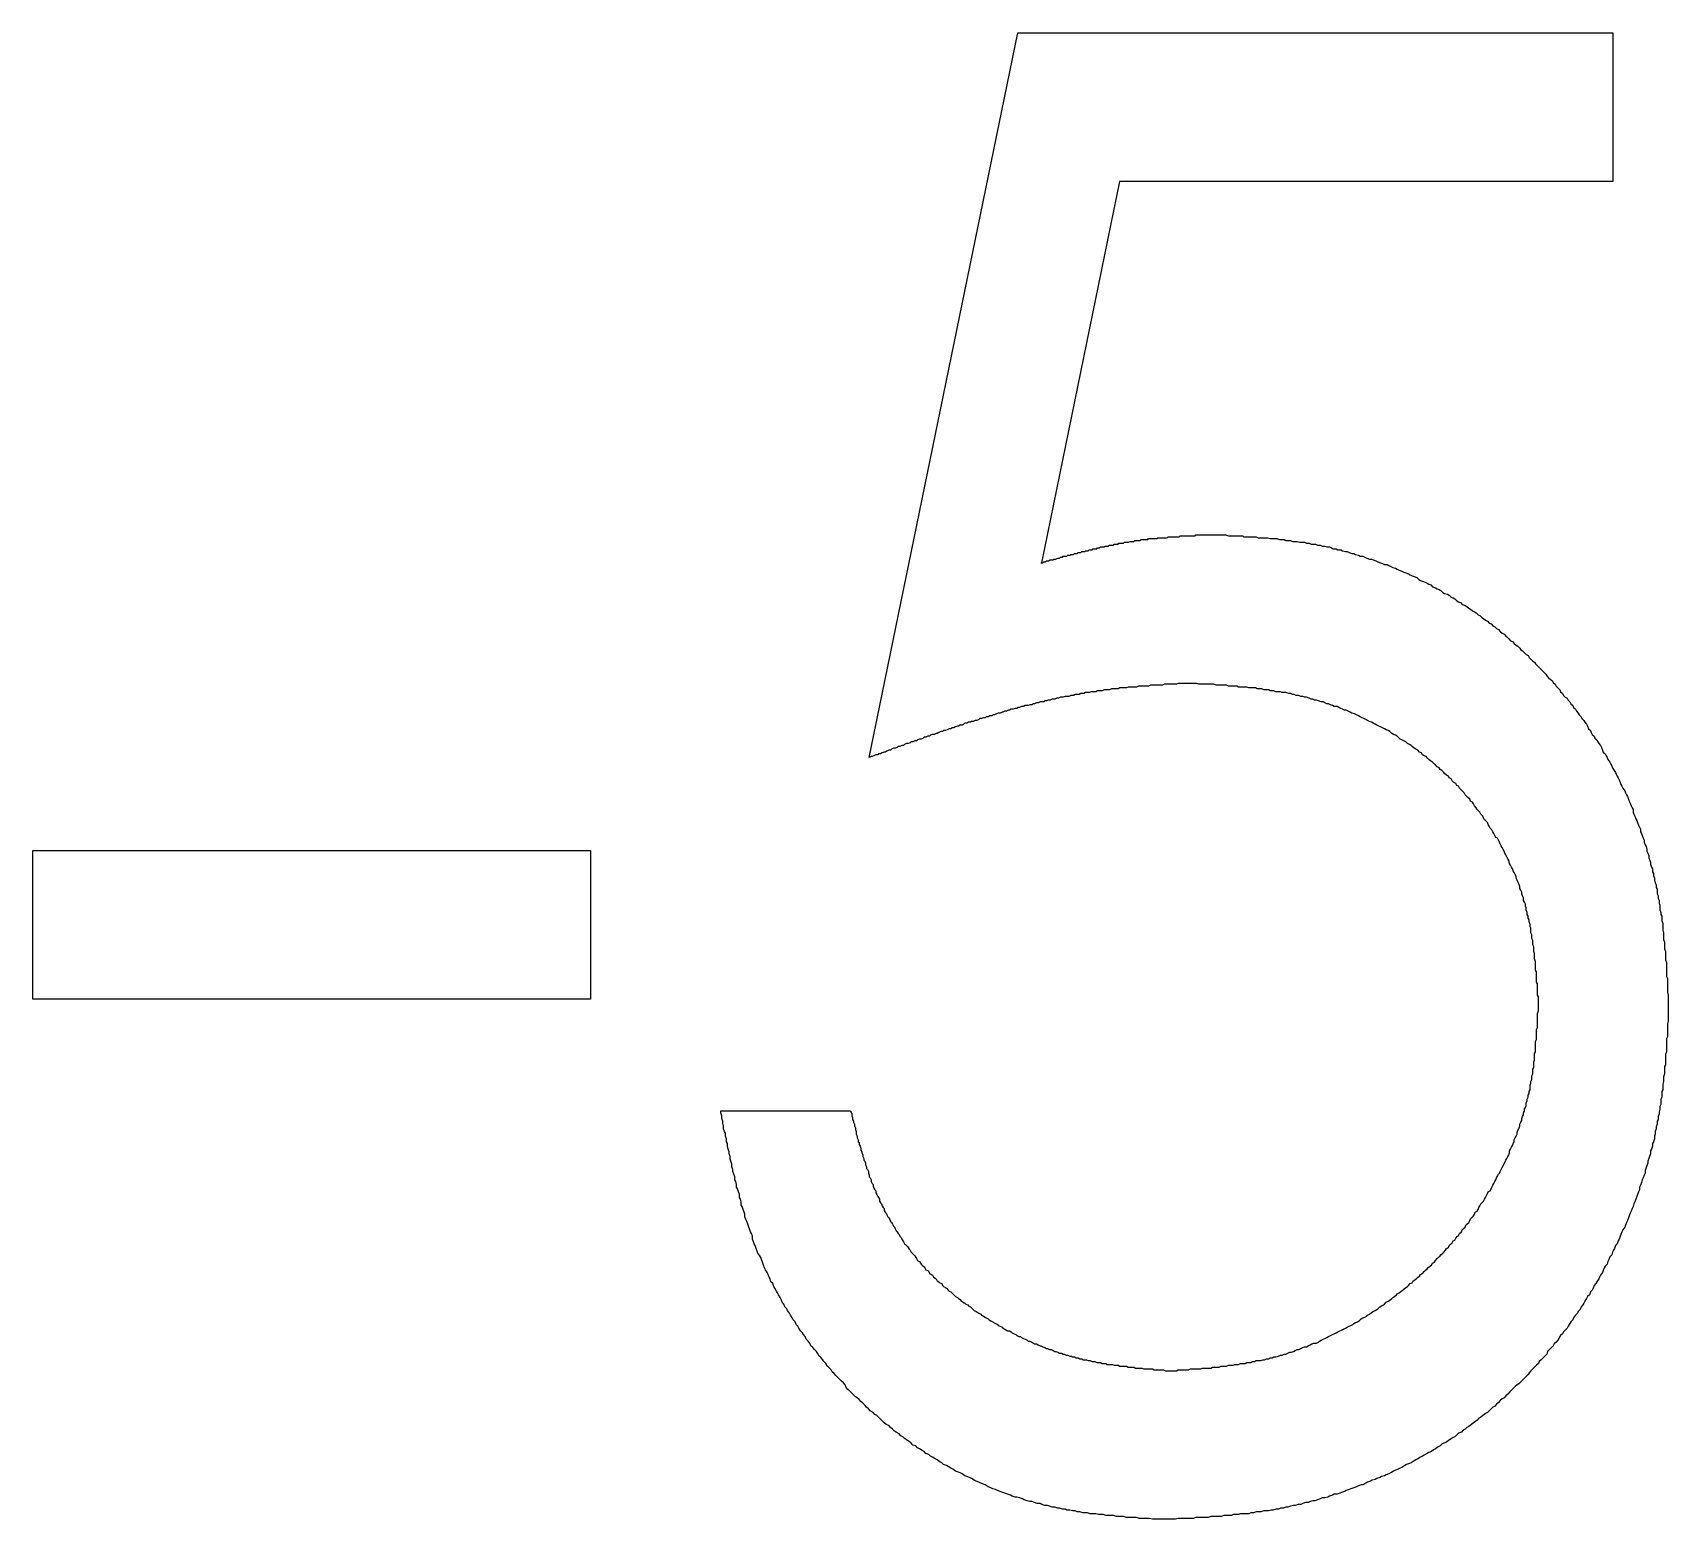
# Model space of a CAD drawing. Extents: x 50 to 797, y -88 to 551.
# Drawn here: x 149.245 to 151.008, y 537.173 to 538.775 of the extents above; entities that cross this region are included whole.
import ezdxf

# ---------------------------------------------------------------- set-up
doc = ezdxf.new("R2010")
doc.units = 0
doc.layers.get('0').update_dxf_attribs({"linetype": 'CONTINUOUS'})

msp = doc.modelspace()

# ---------------------------------------------------------------- linework, layer by layer
at = {"color": 7, "linetype": 'CONTINUOUS'}
for p, q in [((150.1469, 537.994), (150.3071, 538.7753)), ((150.3071, 538.7753), (150.9482, 538.7753)), ((150.9482, 538.7753), (150.9482, 538.615)), ((150.4167, 538.615), (150.3325, 538.204)), ((150.9482, 538.615), (150.4167, 538.615)), ((149.2454, 537.8939), (149.8464, 537.8939)), ((149.2454, 537.7336), (149.2454, 537.8939)), ((149.8464, 537.8939), (149.8464, 537.7336)), ((149.8464, 537.7336), (149.2454, 537.7336)), ((149.9866, 537.6134), (150.1268, 537.6134))]:
    msp.add_line(p, q, dxfattribs=at)
at = {"color": 7}
for points in [[(150.332, 538.204, 0), (150.334, 538.204, 0), (150.335, 538.205, 0), (150.336, 538.205, 0), (150.337, 538.205, 0), (150.338, 538.206, 0), (150.339, 538.206, 0), (150.34, 538.206, 0), (150.342, 538.207, 0), (150.343, 538.207, 0), (150.344, 538.207, 0), (150.345, 538.207, 0), (150.346, 538.208, 0), (150.347, 538.208, 0), (150.348, 538.208, 0), (150.35, 538.209, 0), (150.351, 538.209, 0), (150.352, 538.209, 0), (150.353, 538.21, 0), (150.354, 538.21, 0), (150.355, 538.21, 0), (150.356, 538.211, 0), (150.358, 538.211, 0), (150.359, 538.211, 0), (150.36, 538.211, 0), (150.361, 538.212, 0), (150.362, 538.212, 0), (150.363, 538.212, 0), (150.364, 538.213, 0), (150.366, 538.213, 0), (150.367, 538.213, 0), (150.368, 538.214, 0), (150.369, 538.214, 0), (150.37, 538.214, 0), (150.371, 538.214, 0), (150.372, 538.215, 0), (150.374, 538.215, 0), (150.375, 538.215, 0), (150.376, 538.216, 0), (150.377, 538.216, 0), (150.378, 538.216, 0), (150.379, 538.216, 0), (150.38, 538.217, 0), (150.382, 538.217, 0), (150.383, 538.217, 0), (150.384, 538.218, 0), (150.385, 538.218, 0), (150.386, 538.218, 0), (150.387, 538.218, 0), (150.388, 538.219, 0), (150.39, 538.219, 0), (150.391, 538.219, 0), (150.392, 538.219, 0), (150.393, 538.22, 0), (150.394, 538.22, 0), (150.395, 538.22, 0), (150.396, 538.221, 0), (150.398, 538.221, 0), (150.399, 538.221, 0), (150.4, 538.221, 0), (150.401, 538.222, 0), (150.402, 538.222, 0), (150.403, 538.222, 0), (150.404, 538.222, 0), (150.406, 538.223, 0), (150.407, 538.223, 0), (150.408, 538.223, 0), (150.409, 538.223, 0), (150.41, 538.223, 0), (150.411, 538.224, 0), (150.413, 538.224, 0), (150.414, 538.224, 0), (150.415, 538.224, 0), (150.416, 538.225, 0), (150.417, 538.225, 0), (150.418, 538.225, 0), (150.419, 538.225, 0), (150.421, 538.225, 0), (150.422, 538.226, 0), (150.423, 538.226, 0), (150.424, 538.226, 0), (150.425, 538.226, 0), (150.426, 538.226, 0), (150.428, 538.227, 0), (150.429, 538.227, 0), (150.43, 538.227, 0), (150.431, 538.227, 0), (150.432, 538.227, 0), (150.433, 538.228, 0), (150.434, 538.228, 0), (150.436, 538.228, 0), (150.437, 538.228, 0), (150.438, 538.228, 0), (150.439, 538.228, 0), (150.44, 538.229, 0), (150.441, 538.229, 0), (150.443, 538.229, 0), (150.444, 538.229, 0), (150.445, 538.229, 0), (150.446, 538.229, 0), (150.447, 538.229, 0), (150.448, 538.23, 0), (150.45, 538.23, 0), (150.451, 538.23, 0), (150.452, 538.23, 0), (150.453, 538.23, 0), (150.454, 538.23, 0), (150.455, 538.23, 0), (150.457, 538.23, 0), (150.458, 538.231, 0), (150.459, 538.231, 0), (150.46, 538.231, 0), (150.461, 538.231, 0), (150.462, 538.231, 0), (150.464, 538.231, 0), (150.465, 538.231, 0), (150.466, 538.231, 0), (150.467, 538.231, 0), (150.468, 538.231, 0), (150.469, 538.232, 0), (150.471, 538.232, 0), (150.472, 538.232, 0), (150.473, 538.232, 0), (150.474, 538.232, 0), (150.475, 538.232, 0), (150.477, 538.232, 0), (150.478, 538.232, 0), (150.479, 538.232, 0), (150.48, 538.232, 0), (150.481, 538.232, 0), (150.482, 538.233, 0), (150.484, 538.233, 0), (150.485, 538.233, 0), (150.486, 538.233, 0), (150.487, 538.233, 0), (150.488, 538.233, 0), (150.489, 538.233, 0), (150.491, 538.233, 0), (150.492, 538.233, 0), (150.493, 538.233, 0), (150.494, 538.233, 0), (150.495, 538.233, 0), (150.497, 538.233, 0), (150.498, 538.233, 0), (150.499, 538.234, 0), (150.5, 538.234, 0), (150.501, 538.234, 0), (150.502, 538.234, 0), (150.504, 538.234, 0), (150.505, 538.234, 0), (150.506, 538.234, 0), (150.507, 538.234, 0), (150.508, 538.234, 0), (150.509, 538.234, 0), (150.511, 538.234, 0), (150.512, 538.234, 0), (150.513, 538.234, 0), (150.514, 538.234, 0), (150.515, 538.234, 0), (150.517, 538.234, 0)], [(150.517, 538.234, 0), (150.519, 538.234, 0), (150.522, 538.234, 0), (150.524, 538.234, 0), (150.527, 538.234, 0), (150.529, 538.234, 0), (150.531, 538.234, 0), (150.534, 538.233, 0), (150.536, 538.233, 0), (150.539, 538.233, 0), (150.541, 538.233, 0), (150.544, 538.233, 0), (150.546, 538.233, 0), (150.549, 538.233, 0), (150.551, 538.232, 0), (150.554, 538.232, 0), (150.556, 538.232, 0), (150.559, 538.232, 0), (150.561, 538.232, 0), (150.564, 538.232, 0), (150.566, 538.231, 0), (150.569, 538.231, 0), (150.571, 538.231, 0), (150.574, 538.231, 0), (150.576, 538.231, 0), (150.579, 538.23, 0), (150.581, 538.23, 0), (150.584, 538.23, 0), (150.586, 538.23, 0), (150.589, 538.229, 0), (150.591, 538.229, 0), (150.594, 538.229, 0), (150.596, 538.228, 0), (150.598, 538.228, 0), (150.601, 538.228, 0), (150.603, 538.227, 0), (150.606, 538.227, 0), (150.608, 538.227, 0), (150.611, 538.226, 0), (150.613, 538.226, 0), (150.616, 538.226, 0), (150.618, 538.225, 0), (150.621, 538.225, 0), (150.623, 538.224, 0), (150.626, 538.224, 0), (150.628, 538.224, 0), (150.63, 538.223, 0), (150.633, 538.223, 0), (150.635, 538.222, 0), (150.638, 538.222, 0), (150.64, 538.221, 0), (150.643, 538.221, 0), (150.645, 538.22, 0), (150.647, 538.219, 0), (150.65, 538.219, 0), (150.652, 538.218, 0), (150.655, 538.218, 0), (150.657, 538.217, 0), (150.66, 538.216, 0), (150.662, 538.216, 0), (150.664, 538.215, 0), (150.667, 538.214, 0), (150.669, 538.214, 0), (150.671, 538.213, 0), (150.674, 538.212, 0), (150.676, 538.211, 0), (150.679, 538.211, 0), (150.681, 538.21, 0), (150.683, 538.209, 0), (150.686, 538.208, 0), (150.688, 538.208, 0), (150.69, 538.207, 0), (150.693, 538.206, 0), (150.695, 538.205, 0), (150.698, 538.204, 0), (150.7, 538.203, 0), (150.702, 538.202, 0), (150.705, 538.202, 0), (150.707, 538.201, 0), (150.709, 538.2, 0), (150.711, 538.199, 0), (150.714, 538.198, 0), (150.716, 538.197, 0), (150.718, 538.196, 0), (150.721, 538.195, 0), (150.723, 538.194, 0), (150.725, 538.193, 0), (150.728, 538.192, 0), (150.73, 538.191, 0), (150.732, 538.19, 0), (150.734, 538.189, 0), (150.737, 538.188, 0), (150.739, 538.186, 0), (150.741, 538.185, 0), (150.743, 538.184, 0), (150.746, 538.183, 0), (150.748, 538.182, 0), (150.75, 538.181, 0), (150.752, 538.18, 0), (150.754, 538.178, 0), (150.757, 538.177, 0), (150.759, 538.176, 0), (150.761, 538.175, 0), (150.763, 538.174, 0), (150.765, 538.172, 0), (150.767, 538.171, 0), (150.77, 538.17, 0), (150.772, 538.169, 0), (150.774, 538.167, 0), (150.776, 538.166, 0), (150.778, 538.165, 0), (150.78, 538.163, 0), (150.782, 538.162, 0), (150.784, 538.161, 0), (150.786, 538.159, 0), (150.789, 538.158, 0), (150.791, 538.157, 0), (150.793, 538.155, 0), (150.795, 538.154, 0), (150.797, 538.152, 0), (150.799, 538.151, 0), (150.801, 538.15, 0), (150.803, 538.148, 0), (150.805, 538.147, 0), (150.807, 538.145, 0), (150.809, 538.144, 0), (150.811, 538.142, 0), (150.813, 538.141, 0), (150.815, 538.139, 0), (150.817, 538.138, 0), (150.819, 538.136, 0), (150.821, 538.135, 0), (150.823, 538.133, 0), (150.825, 538.132, 0), (150.827, 538.13, 0), (150.829, 538.128, 0), (150.831, 538.127, 0), (150.833, 538.125, 0), (150.834, 538.124, 0), (150.836, 538.122, 0), (150.838, 538.12, 0), (150.84, 538.119, 0), (150.842, 538.117, 0), (150.844, 538.115, 0), (150.846, 538.114, 0), (150.848, 538.112, 0), (150.849, 538.11, 0), (150.851, 538.109, 0), (150.853, 538.107, 0), (150.855, 538.105, 0), (150.857, 538.104, 0), (150.858, 538.102, 0), (150.86, 538.1, 0), (150.862, 538.098, 0), (150.864, 538.097, 0), (150.865, 538.095, 0), (150.867, 538.093, 0), (150.869, 538.091, 0), (150.871, 538.089, 0), (150.872, 538.088, 0), (150.874, 538.086, 0), (150.876, 538.084, 0), (150.877, 538.082, 0), (150.879, 538.08, 0), (150.881, 538.078, 0), (150.883, 538.077, 0), (150.884, 538.075, 0), (150.886, 538.073, 0), (150.887, 538.071, 0), (150.889, 538.069, 0), (150.891, 538.067, 0), (150.892, 538.065, 0), (150.894, 538.063, 0), (150.895, 538.061, 0), (150.897, 538.059, 0), (150.899, 538.058, 0), (150.9, 538.056, 0), (150.902, 538.054, 0), (150.903, 538.052, 0), (150.905, 538.05, 0), (150.906, 538.048, 0), (150.908, 538.046, 0), (150.909, 538.044, 0), (150.911, 538.042, 0), (150.912, 538.04, 0), (150.914, 538.038, 0), (150.915, 538.036, 0), (150.917, 538.034, 0), (150.918, 538.032, 0), (150.92, 538.03, 0), (150.921, 538.028, 0), (150.922, 538.025, 0), (150.924, 538.023, 0), (150.925, 538.021, 0), (150.926, 538.019, 0), (150.928, 538.017, 0), (150.929, 538.015, 0), (150.931, 538.013, 0), (150.932, 538.011, 0), (150.933, 538.009, 0), (150.935, 538.007, 0), (150.936, 538.005, 0), (150.937, 538.002, 0), (150.938, 538, 0), (150.94, 537.998, 0), (150.941, 537.996, 0), (150.942, 537.994, 0), (150.943, 537.992, 0), (150.945, 537.989, 0), (150.946, 537.987, 0), (150.947, 537.985, 0), (150.948, 537.983, 0), (150.949, 537.981, 0), (150.951, 537.978, 0), (150.952, 537.976, 0), (150.953, 537.974, 0), (150.954, 537.972, 0), (150.955, 537.97, 0), (150.956, 537.967, 0), (150.957, 537.965, 0), (150.958, 537.963, 0), (150.959, 537.961, 0), (150.961, 537.958, 0), (150.962, 537.956, 0), (150.963, 537.954, 0), (150.964, 537.952, 0), (150.965, 537.949, 0), (150.966, 537.947, 0), (150.967, 537.945, 0), (150.968, 537.942, 0), (150.969, 537.94, 0), (150.97, 537.938, 0), (150.97, 537.935, 0), (150.971, 537.933, 0), (150.972, 537.931, 0), (150.973, 537.928, 0), (150.974, 537.926, 0), (150.975, 537.924, 0), (150.976, 537.921, 0), (150.977, 537.919, 0), (150.978, 537.917, 0), (150.978, 537.914, 0), (150.979, 537.912, 0), (150.98, 537.91, 0), (150.981, 537.907, 0), (150.982, 537.905, 0), (150.982, 537.903, 0), (150.983, 537.9, 0), (150.984, 537.898, 0), (150.985, 537.895, 0), (150.985, 537.893, 0), (150.986, 537.891, 0), (150.987, 537.888, 0), (150.987, 537.886, 0), (150.988, 537.883, 0), (150.989, 537.881, 0), (150.989, 537.879, 0), (150.99, 537.876, 0), (150.991, 537.874, 0), (150.991, 537.871, 0), (150.992, 537.869, 0), (150.992, 537.867, 0), (150.993, 537.864, 0), (150.993, 537.862, 0), (150.994, 537.859, 0), (150.995, 537.857, 0), (150.995, 537.854, 0), (150.996, 537.852, 0), (150.996, 537.85, 0), (150.996, 537.847, 0), (150.997, 537.845, 0), (150.997, 537.842, 0), (150.998, 537.84, 0), (150.998, 537.837, 0), (150.999, 537.835, 0), (150.999, 537.832, 0), (150.999, 537.83, 0), (151, 537.827, 0), (151, 537.825, 0), (151.001, 537.823, 0), (151.001, 537.82, 0), (151.001, 537.818, 0), (151.002, 537.815, 0), (151.002, 537.813, 0), (151.002, 537.81, 0), (151.002, 537.808, 0), (151.003, 537.805, 0), (151.003, 537.803, 0), (151.003, 537.8, 0), (151.003, 537.798, 0), (151.004, 537.795, 0), (151.004, 537.793, 0), (151.004, 537.79, 0), (151.004, 537.788, 0), (151.005, 537.785, 0), (151.005, 537.783, 0), (151.005, 537.781, 0), (151.005, 537.778, 0), (151.005, 537.776, 0), (151.006, 537.773, 0), (151.006, 537.771, 0), (151.006, 537.768, 0), (151.006, 537.766, 0), (151.006, 537.763, 0), (151.006, 537.761, 0), (151.006, 537.758, 0), (151.007, 537.756, 0), (151.007, 537.753, 0), (151.007, 537.751, 0), (151.007, 537.748, 0), (151.007, 537.746, 0), (151.007, 537.743, 0), (151.007, 537.741, 0), (151.008, 537.738, 0), (151.008, 537.736, 0), (151.008, 537.733, 0), (151.008, 537.731, 0), (151.008, 537.728, 0), (151.008, 537.726, 0), (151.008, 537.723, 0)], [(150.491, 538.074, 0), (150.489, 538.074, 0), (150.487, 538.074, 0), (150.486, 538.074, 0), (150.484, 538.074, 0), (150.482, 538.074, 0), (150.48, 538.074, 0), (150.478, 538.073, 0), (150.476, 538.073, 0), (150.474, 538.073, 0), (150.473, 538.073, 0), (150.471, 538.073, 0), (150.469, 538.073, 0), (150.467, 538.073, 0), (150.465, 538.073, 0), (150.463, 538.072, 0), (150.461, 538.072, 0), (150.46, 538.072, 0), (150.458, 538.072, 0), (150.456, 538.072, 0), (150.454, 538.072, 0), (150.452, 538.072, 0), (150.45, 538.072, 0), (150.448, 538.071, 0), (150.447, 538.071, 0), (150.445, 538.071, 0), (150.443, 538.071, 0), (150.441, 538.071, 0), (150.439, 538.071, 0), (150.437, 538.071, 0), (150.435, 538.07, 0), (150.434, 538.07, 0), (150.432, 538.07, 0), (150.43, 538.07, 0), (150.428, 538.07, 0), (150.426, 538.07, 0), (150.424, 538.069, 0), (150.422, 538.069, 0), (150.421, 538.069, 0), (150.419, 538.069, 0), (150.417, 538.069, 0), (150.415, 538.068, 0), (150.413, 538.068, 0), (150.411, 538.068, 0), (150.41, 538.068, 0), (150.408, 538.068, 0), (150.406, 538.067, 0), (150.404, 538.067, 0), (150.402, 538.067, 0), (150.4, 538.067, 0), (150.398, 538.066, 0), (150.397, 538.066, 0), (150.395, 538.066, 0), (150.393, 538.066, 0), (150.391, 538.065, 0), (150.389, 538.065, 0), (150.387, 538.065, 0), (150.386, 538.065, 0), (150.384, 538.064, 0), (150.382, 538.064, 0), (150.38, 538.064, 0), (150.378, 538.063, 0), (150.376, 538.063, 0), (150.375, 538.063, 0), (150.373, 538.062, 0), (150.371, 538.062, 0), (150.369, 538.062, 0), (150.367, 538.061, 0), (150.365, 538.061, 0), (150.364, 538.061, 0), (150.362, 538.06, 0), (150.36, 538.06, 0), (150.358, 538.06, 0), (150.356, 538.059, 0), (150.355, 538.059, 0), (150.353, 538.059, 0), (150.351, 538.058, 0), (150.349, 538.058, 0), (150.347, 538.057, 0), (150.345, 538.057, 0), (150.344, 538.057, 0), (150.342, 538.056, 0), (150.34, 538.056, 0), (150.338, 538.055, 0), (150.336, 538.055, 0), (150.335, 538.054, 0), (150.333, 538.054, 0), (150.331, 538.054, 0), (150.329, 538.053, 0), (150.327, 538.053, 0), (150.325, 538.052, 0), (150.324, 538.052, 0), (150.322, 538.051, 0), (150.32, 538.051, 0), (150.318, 538.05, 0), (150.316, 538.05, 0), (150.315, 538.05, 0), (150.313, 538.049, 0), (150.311, 538.049, 0), (150.309, 538.048, 0), (150.307, 538.048, 0), (150.306, 538.047, 0), (150.304, 538.047, 0), (150.302, 538.046, 0), (150.3, 538.046, 0), (150.298, 538.045, 0), (150.297, 538.045, 0), (150.295, 538.044, 0), (150.293, 538.044, 0), (150.291, 538.043, 0), (150.29, 538.043, 0), (150.288, 538.042, 0), (150.286, 538.042, 0), (150.284, 538.041, 0), (150.282, 538.04, 0), (150.281, 538.04, 0), (150.279, 538.039, 0), (150.277, 538.039, 0), (150.275, 538.038, 0), (150.273, 538.038, 0), (150.272, 538.037, 0), (150.27, 538.037, 0), (150.268, 538.036, 0), (150.266, 538.036, 0), (150.265, 538.035, 0), (150.263, 538.034, 0), (150.261, 538.034, 0), (150.259, 538.033, 0), (150.257, 538.033, 0), (150.256, 538.032, 0), (150.254, 538.032, 0), (150.252, 538.031, 0), (150.25, 538.031, 0), (150.249, 538.03, 0), (150.247, 538.029, 0), (150.245, 538.029, 0), (150.243, 538.028, 0), (150.242, 538.028, 0), (150.24, 538.027, 0), (150.238, 538.026, 0), (150.236, 538.026, 0), (150.235, 538.025, 0), (150.233, 538.025, 0), (150.231, 538.024, 0), (150.229, 538.023, 0), (150.227, 538.023, 0), (150.226, 538.022, 0), (150.224, 538.022, 0), (150.222, 538.021, 0), (150.22, 538.02, 0), (150.219, 538.02, 0), (150.217, 538.019, 0), (150.215, 538.019, 0), (150.213, 538.018, 0), (150.212, 538.017, 0), (150.21, 538.017, 0), (150.208, 538.016, 0), (150.206, 538.016, 0), (150.205, 538.015, 0), (150.203, 538.014, 0), (150.201, 538.014, 0), (150.199, 538.013, 0), (150.198, 538.012, 0), (150.196, 538.012, 0), (150.194, 538.011, 0), (150.192, 538.011, 0), (150.191, 538.01, 0), (150.189, 538.009, 0), (150.187, 538.009, 0), (150.185, 538.008, 0), (150.184, 538.007, 0), (150.182, 538.007, 0), (150.18, 538.006, 0), (150.178, 538.006, 0), (150.177, 538.005, 0), (150.175, 538.004, 0), (150.173, 538.004, 0), (150.171, 538.003, 0), (150.17, 538.002, 0), (150.168, 538.002, 0), (150.166, 538.001, 0), (150.164, 538, 0), (150.163, 538, 0), (150.161, 537.999, 0), (150.159, 537.998, 0), (150.157, 537.998, 0), (150.156, 537.997, 0), (150.154, 537.997, 0), (150.152, 537.996, 0), (150.15, 537.995, 0), (150.149, 537.995, 0), (150.147, 537.994, 0)], [(150.868, 537.729, 0), (150.868, 537.731, 0), (150.868, 537.734, 0), (150.868, 537.736, 0), (150.867, 537.738, 0), (150.867, 537.741, 0), (150.867, 537.743, 0), (150.867, 537.745, 0), (150.867, 537.747, 0), (150.867, 537.75, 0), (150.866, 537.752, 0), (150.866, 537.754, 0), (150.866, 537.756, 0), (150.866, 537.759, 0), (150.866, 537.761, 0), (150.866, 537.763, 0), (150.865, 537.765, 0), (150.865, 537.768, 0), (150.865, 537.77, 0), (150.865, 537.772, 0), (150.865, 537.774, 0), (150.864, 537.777, 0), (150.864, 537.779, 0), (150.864, 537.781, 0), (150.864, 537.783, 0), (150.863, 537.785, 0), (150.863, 537.788, 0), (150.863, 537.79, 0), (150.862, 537.792, 0), (150.862, 537.794, 0), (150.862, 537.797, 0), (150.861, 537.799, 0), (150.861, 537.801, 0), (150.861, 537.803, 0), (150.86, 537.805, 0), (150.86, 537.808, 0), (150.86, 537.81, 0), (150.859, 537.812, 0), (150.859, 537.814, 0), (150.858, 537.817, 0), (150.858, 537.819, 0), (150.857, 537.821, 0), (150.857, 537.823, 0), (150.856, 537.825, 0), (150.856, 537.827, 0), (150.855, 537.83, 0), (150.855, 537.832, 0), (150.854, 537.834, 0), (150.854, 537.836, 0), (150.853, 537.838, 0), (150.852, 537.84, 0), (150.852, 537.843, 0), (150.851, 537.845, 0), (150.85, 537.847, 0), (150.85, 537.849, 0), (150.849, 537.851, 0), (150.848, 537.853, 0), (150.848, 537.855, 0), (150.847, 537.858, 0), (150.846, 537.86, 0), (150.845, 537.862, 0), (150.844, 537.864, 0), (150.844, 537.866, 0), (150.843, 537.868, 0), (150.842, 537.87, 0), (150.841, 537.872, 0), (150.84, 537.874, 0), (150.839, 537.876, 0), (150.838, 537.878, 0), (150.837, 537.88, 0), (150.836, 537.883, 0), (150.835, 537.885, 0), (150.834, 537.887, 0), (150.833, 537.889, 0), (150.832, 537.891, 0), (150.831, 537.893, 0), (150.83, 537.895, 0), (150.829, 537.897, 0), (150.828, 537.899, 0), (150.827, 537.901, 0), (150.826, 537.903, 0), (150.825, 537.905, 0), (150.824, 537.907, 0), (150.822, 537.908, 0), (150.821, 537.91, 0), (150.82, 537.912, 0), (150.819, 537.914, 0), (150.818, 537.916, 0), (150.816, 537.918, 0), (150.815, 537.92, 0), (150.814, 537.922, 0), (150.813, 537.924, 0), (150.811, 537.926, 0), (150.81, 537.927, 0), (150.809, 537.929, 0), (150.808, 537.931, 0), (150.806, 537.933, 0), (150.805, 537.935, 0), (150.803, 537.937, 0), (150.802, 537.938, 0), (150.801, 537.94, 0), (150.799, 537.942, 0), (150.798, 537.944, 0), (150.797, 537.946, 0), (150.795, 537.947, 0), (150.794, 537.949, 0), (150.792, 537.951, 0), (150.791, 537.952, 0), (150.789, 537.954, 0), (150.788, 537.956, 0), (150.786, 537.958, 0), (150.785, 537.959, 0), (150.783, 537.961, 0), (150.782, 537.963, 0), (150.78, 537.964, 0), (150.779, 537.966, 0), (150.777, 537.967, 0), (150.775, 537.969, 0), (150.774, 537.971, 0), (150.772, 537.972, 0), (150.771, 537.974, 0), (150.769, 537.975, 0), (150.767, 537.977, 0), (150.766, 537.978, 0), (150.764, 537.98, 0), (150.762, 537.981, 0), (150.761, 537.983, 0), (150.759, 537.984, 0), (150.757, 537.986, 0), (150.756, 537.987, 0), (150.754, 537.989, 0), (150.752, 537.99, 0), (150.75, 537.992, 0), (150.749, 537.993, 0), (150.747, 537.995, 0), (150.745, 537.996, 0), (150.743, 537.997, 0), (150.742, 537.999, 0), (150.74, 538, 0), (150.738, 538.002, 0), (150.736, 538.003, 0), (150.734, 538.004, 0), (150.732, 538.006, 0), (150.731, 538.007, 0), (150.729, 538.008, 0), (150.727, 538.009, 0), (150.725, 538.011, 0), (150.723, 538.012, 0), (150.721, 538.013, 0), (150.719, 538.014, 0), (150.717, 538.016, 0), (150.716, 538.017, 0), (150.714, 538.018, 0), (150.712, 538.019, 0), (150.71, 538.02, 0), (150.708, 538.022, 0), (150.706, 538.023, 0), (150.704, 538.024, 0), (150.702, 538.025, 0), (150.7, 538.026, 0), (150.698, 538.027, 0), (150.696, 538.028, 0), (150.694, 538.029, 0), (150.692, 538.03, 0), (150.69, 538.031, 0), (150.688, 538.032, 0), (150.686, 538.033, 0), (150.684, 538.034, 0), (150.682, 538.035, 0), (150.68, 538.036, 0), (150.678, 538.037, 0), (150.676, 538.038, 0), (150.674, 538.039, 0), (150.672, 538.04, 0), (150.67, 538.041, 0), (150.667, 538.042, 0), (150.665, 538.043, 0), (150.663, 538.044, 0), (150.661, 538.045, 0), (150.659, 538.045, 0), (150.657, 538.046, 0), (150.655, 538.047, 0), (150.653, 538.048, 0), (150.651, 538.049, 0), (150.648, 538.049, 0), (150.646, 538.05, 0), (150.644, 538.051, 0), (150.642, 538.052, 0), (150.64, 538.052, 0), (150.638, 538.053, 0), (150.636, 538.054, 0), (150.634, 538.054, 0), (150.631, 538.055, 0), (150.629, 538.056, 0), (150.627, 538.056, 0), (150.625, 538.057, 0), (150.623, 538.057, 0), (150.621, 538.058, 0), (150.618, 538.059, 0), (150.616, 538.059, 0), (150.614, 538.06, 0), (150.612, 538.06, 0), (150.61, 538.061, 0), (150.607, 538.061, 0), (150.605, 538.062, 0), (150.603, 538.062, 0), (150.601, 538.063, 0), (150.599, 538.063, 0), (150.596, 538.064, 0), (150.594, 538.064, 0), (150.592, 538.064, 0), (150.59, 538.065, 0), (150.588, 538.065, 0), (150.585, 538.065, 0), (150.583, 538.066, 0), (150.581, 538.066, 0), (150.579, 538.066, 0), (150.577, 538.067, 0), (150.574, 538.067, 0), (150.572, 538.067, 0), (150.57, 538.068, 0), (150.568, 538.068, 0), (150.565, 538.068, 0), (150.563, 538.069, 0), (150.561, 538.069, 0), (150.559, 538.069, 0), (150.556, 538.069, 0), (150.554, 538.07, 0), (150.552, 538.07, 0), (150.55, 538.07, 0), (150.547, 538.07, 0), (150.545, 538.07, 0), (150.543, 538.071, 0), (150.541, 538.071, 0), (150.539, 538.071, 0), (150.536, 538.071, 0), (150.534, 538.071, 0), (150.532, 538.072, 0), (150.53, 538.072, 0), (150.527, 538.072, 0), (150.525, 538.072, 0), (150.523, 538.072, 0), (150.521, 538.072, 0), (150.518, 538.073, 0), (150.516, 538.073, 0), (150.514, 538.073, 0), (150.511, 538.073, 0), (150.509, 538.073, 0), (150.507, 538.073, 0), (150.505, 538.073, 0), (150.502, 538.073, 0), (150.5, 538.074, 0), (150.498, 538.074, 0), (150.496, 538.074, 0), (150.493, 538.074, 0), (150.491, 538.074, 0)], [(151.008, 537.723, 0), (151.008, 537.721, 0), (151.008, 537.718, 0), (151.008, 537.715, 0), (151.008, 537.712, 0), (151.008, 537.71, 0), (151.007, 537.707, 0), (151.007, 537.704, 0), (151.007, 537.702, 0), (151.007, 537.699, 0), (151.007, 537.696, 0), (151.007, 537.693, 0), (151.006, 537.691, 0), (151.006, 537.688, 0), (151.006, 537.685, 0), (151.006, 537.682, 0), (151.006, 537.68, 0), (151.006, 537.677, 0), (151.005, 537.674, 0), (151.005, 537.672, 0), (151.005, 537.669, 0), (151.005, 537.666, 0), (151.005, 537.663, 0), (151.004, 537.661, 0), (151.004, 537.658, 0), (151.004, 537.655, 0), (151.004, 537.653, 0), (151.003, 537.65, 0), (151.003, 537.647, 0), (151.003, 537.645, 0), (151.002, 537.642, 0), (151.002, 537.639, 0), (151.002, 537.636, 0), (151.001, 537.634, 0), (151.001, 537.631, 0), (151.001, 537.628, 0), (151, 537.626, 0), (151, 537.623, 0), (151, 537.62, 0), (150.999, 537.618, 0), (150.999, 537.615, 0), (150.998, 537.612, 0), (150.998, 537.61, 0), (150.997, 537.607, 0), (150.997, 537.604, 0), (150.996, 537.602, 0), (150.996, 537.599, 0), (150.995, 537.596, 0), (150.995, 537.594, 0), (150.994, 537.591, 0), (150.994, 537.588, 0), (150.993, 537.586, 0), (150.993, 537.583, 0), (150.992, 537.58, 0), (150.991, 537.578, 0), (150.991, 537.575, 0), (150.99, 537.572, 0), (150.989, 537.57, 0), (150.989, 537.567, 0), (150.988, 537.565, 0), (150.987, 537.562, 0), (150.986, 537.559, 0), (150.986, 537.557, 0), (150.985, 537.554, 0), (150.984, 537.552, 0), (150.983, 537.549, 0), (150.983, 537.546, 0), (150.982, 537.544, 0), (150.981, 537.541, 0), (150.98, 537.539, 0), (150.979, 537.536, 0), (150.978, 537.533, 0), (150.977, 537.531, 0), (150.977, 537.528, 0), (150.976, 537.526, 0), (150.975, 537.523, 0), (150.974, 537.521, 0), (150.973, 537.518, 0), (150.972, 537.515, 0), (150.971, 537.513, 0), (150.97, 537.51, 0), (150.969, 537.508, 0), (150.968, 537.505, 0), (150.967, 537.503, 0), (150.966, 537.5, 0), (150.965, 537.498, 0), (150.964, 537.495, 0), (150.963, 537.493, 0), (150.962, 537.49, 0), (150.961, 537.488, 0), (150.959, 537.485, 0), (150.958, 537.483, 0), (150.957, 537.48, 0), (150.956, 537.478, 0), (150.955, 537.475, 0), (150.954, 537.473, 0), (150.953, 537.47, 0), (150.951, 537.468, 0), (150.95, 537.465, 0), (150.949, 537.463, 0), (150.948, 537.461, 0), (150.947, 537.458, 0), (150.945, 537.456, 0), (150.944, 537.453, 0), (150.943, 537.451, 0), (150.942, 537.448, 0), (150.94, 537.446, 0), (150.939, 537.444, 0), (150.938, 537.441, 0), (150.937, 537.439, 0), (150.935, 537.436, 0), (150.934, 537.434, 0), (150.933, 537.432, 0), (150.931, 537.429, 0), (150.93, 537.427, 0), (150.928, 537.425, 0), (150.927, 537.422, 0), (150.926, 537.42, 0), (150.924, 537.418, 0), (150.923, 537.415, 0), (150.921, 537.413, 0), (150.92, 537.411, 0), (150.918, 537.408, 0), (150.917, 537.406, 0), (150.916, 537.404, 0), (150.914, 537.402, 0), (150.913, 537.399, 0), (150.911, 537.397, 0), (150.91, 537.395, 0), (150.908, 537.393, 0), (150.906, 537.39, 0), (150.905, 537.388, 0), (150.903, 537.386, 0), (150.902, 537.384, 0), (150.9, 537.381, 0), (150.899, 537.379, 0), (150.897, 537.377, 0), (150.895, 537.375, 0), (150.894, 537.373, 0), (150.892, 537.371, 0), (150.89, 537.368, 0), (150.889, 537.366, 0), (150.887, 537.364, 0), (150.885, 537.362, 0), (150.884, 537.36, 0), (150.882, 537.358, 0), (150.88, 537.356, 0), (150.878, 537.354, 0), (150.877, 537.351, 0), (150.875, 537.349, 0), (150.873, 537.347, 0), (150.871, 537.345, 0), (150.869, 537.343, 0), (150.868, 537.341, 0), (150.866, 537.339, 0), (150.864, 537.337, 0), (150.862, 537.335, 0), (150.86, 537.333, 0), (150.858, 537.331, 0), (150.857, 537.329, 0), (150.855, 537.327, 0), (150.853, 537.325, 0), (150.851, 537.323, 0), (150.849, 537.321, 0), (150.847, 537.319, 0), (150.845, 537.318, 0), (150.843, 537.316, 0), (150.841, 537.314, 0), (150.839, 537.312, 0), (150.837, 537.31, 0), (150.835, 537.308, 0), (150.833, 537.306, 0), (150.831, 537.304, 0), (150.829, 537.303, 0), (150.827, 537.301, 0), (150.825, 537.299, 0), (150.823, 537.297, 0), (150.821, 537.295, 0), (150.819, 537.294, 0), (150.817, 537.292, 0), (150.815, 537.29, 0), (150.813, 537.288, 0), (150.811, 537.287, 0), (150.808, 537.285, 0), (150.806, 537.283, 0), (150.804, 537.282, 0), (150.802, 537.28, 0), (150.8, 537.278, 0), (150.798, 537.277, 0), (150.796, 537.275, 0), (150.793, 537.273, 0), (150.791, 537.272, 0), (150.789, 537.27, 0), (150.787, 537.269, 0), (150.785, 537.267, 0), (150.782, 537.266, 0), (150.78, 537.264, 0), (150.778, 537.262, 0), (150.776, 537.261, 0), (150.773, 537.259, 0), (150.771, 537.258, 0), (150.769, 537.256, 0), (150.766, 537.255, 0), (150.764, 537.254, 0), (150.762, 537.252, 0), (150.76, 537.251, 0), (150.757, 537.249, 0), (150.755, 537.248, 0), (150.753, 537.246, 0), (150.75, 537.245, 0), (150.748, 537.244, 0), (150.745, 537.242, 0), (150.743, 537.241, 0), (150.741, 537.24, 0), (150.738, 537.238, 0), (150.736, 537.237, 0), (150.734, 537.236, 0), (150.731, 537.234, 0), (150.729, 537.233, 0), (150.726, 537.232, 0), (150.724, 537.231, 0), (150.721, 537.229, 0), (150.719, 537.228, 0), (150.717, 537.227, 0), (150.714, 537.226, 0), (150.712, 537.225, 0), (150.709, 537.223, 0), (150.707, 537.222, 0), (150.704, 537.221, 0), (150.702, 537.22, 0), (150.699, 537.219, 0), (150.697, 537.218, 0), (150.694, 537.217, 0), (150.692, 537.216, 0), (150.689, 537.215, 0), (150.687, 537.214, 0), (150.684, 537.213, 0), (150.682, 537.212, 0), (150.679, 537.21, 0), (150.677, 537.21, 0), (150.674, 537.209, 0), (150.672, 537.208, 0), (150.669, 537.207, 0), (150.666, 537.206, 0), (150.664, 537.205, 0), (150.661, 537.204, 0), (150.659, 537.203, 0), (150.656, 537.202, 0), (150.654, 537.201, 0), (150.651, 537.2, 0), (150.648, 537.2, 0), (150.646, 537.199, 0), (150.643, 537.198, 0), (150.641, 537.197, 0), (150.638, 537.196, 0), (150.635, 537.196, 0), (150.633, 537.195, 0), (150.63, 537.194, 0), (150.627, 537.193, 0), (150.625, 537.193, 0), (150.622, 537.192, 0), (150.62, 537.191, 0), (150.617, 537.191, 0), (150.614, 537.19, 0), (150.612, 537.189, 0), (150.609, 537.189, 0), (150.606, 537.188, 0), (150.604, 537.188, 0), (150.601, 537.187, 0), (150.598, 537.186, 0), (150.596, 537.186, 0), (150.593, 537.185, 0), (150.59, 537.185, 0), (150.588, 537.184, 0), (150.585, 537.184, 0), (150.582, 537.183, 0), (150.58, 537.183, 0), (150.577, 537.182, 0), (150.574, 537.182, 0), (150.572, 537.182, 0), (150.569, 537.181, 0), (150.566, 537.181, 0), (150.564, 537.181, 0), (150.561, 537.18, 0), (150.558, 537.18, 0), (150.556, 537.179, 0), (150.553, 537.179, 0), (150.55, 537.179, 0), (150.547, 537.179, 0), (150.545, 537.178, 0), (150.542, 537.178, 0), (150.539, 537.178, 0), (150.537, 537.177, 0), (150.534, 537.177, 0), (150.531, 537.177, 0), (150.529, 537.177, 0), (150.526, 537.176, 0), (150.523, 537.176, 0), (150.52, 537.176, 0), (150.518, 537.176, 0), (150.515, 537.176, 0), (150.512, 537.175, 0), (150.51, 537.175, 0), (150.507, 537.175, 0), (150.504, 537.175, 0), (150.501, 537.175, 0), (150.499, 537.175, 0), (150.496, 537.174, 0), (150.493, 537.174, 0), (150.491, 537.174, 0), (150.488, 537.174, 0), (150.485, 537.174, 0), (150.482, 537.174, 0), (150.48, 537.174, 0), (150.477, 537.173, 0), (150.474, 537.173, 0), (150.471, 537.173, 0), (150.469, 537.173, 0), (150.466, 537.173, 0), (150.463, 537.173, 0)], [(150.471, 537.333, 0), (150.474, 537.333, 0), (150.476, 537.333, 0), (150.478, 537.333, 0), (150.48, 537.334, 0), (150.482, 537.334, 0), (150.485, 537.334, 0), (150.487, 537.334, 0), (150.489, 537.334, 0), (150.491, 537.334, 0), (150.493, 537.335, 0), (150.495, 537.335, 0), (150.498, 537.335, 0), (150.5, 537.335, 0), (150.502, 537.335, 0), (150.504, 537.335, 0), (150.506, 537.336, 0), (150.509, 537.336, 0), (150.511, 537.336, 0), (150.513, 537.336, 0), (150.515, 537.336, 0), (150.517, 537.337, 0), (150.519, 537.337, 0), (150.522, 537.337, 0), (150.524, 537.337, 0), (150.526, 537.338, 0), (150.528, 537.338, 0), (150.53, 537.338, 0), (150.532, 537.338, 0), (150.534, 537.339, 0), (150.537, 537.339, 0), (150.539, 537.339, 0), (150.541, 537.34, 0), (150.543, 537.34, 0), (150.545, 537.34, 0), (150.547, 537.341, 0), (150.55, 537.341, 0), (150.552, 537.341, 0), (150.554, 537.342, 0), (150.556, 537.342, 0), (150.558, 537.342, 0), (150.56, 537.343, 0), (150.562, 537.343, 0), (150.564, 537.344, 0), (150.567, 537.344, 0), (150.569, 537.344, 0), (150.571, 537.345, 0), (150.573, 537.345, 0), (150.575, 537.346, 0), (150.577, 537.346, 0), (150.579, 537.347, 0), (150.581, 537.347, 0), (150.583, 537.348, 0), (150.585, 537.348, 0), (150.588, 537.349, 0), (150.59, 537.35, 0), (150.592, 537.35, 0), (150.594, 537.351, 0), (150.596, 537.351, 0), (150.598, 537.352, 0), (150.6, 537.353, 0), (150.602, 537.353, 0), (150.604, 537.354, 0), (150.606, 537.355, 0), (150.608, 537.356, 0), (150.61, 537.356, 0), (150.612, 537.357, 0), (150.614, 537.358, 0), (150.616, 537.359, 0), (150.618, 537.359, 0), (150.62, 537.36, 0), (150.622, 537.361, 0), (150.624, 537.362, 0), (150.626, 537.363, 0), (150.629, 537.363, 0), (150.631, 537.364, 0), (150.632, 537.365, 0), (150.634, 537.366, 0), (150.636, 537.367, 0), (150.638, 537.368, 0), (150.64, 537.369, 0), (150.642, 537.37, 0), (150.644, 537.371, 0), (150.646, 537.372, 0), (150.648, 537.373, 0), (150.65, 537.374, 0), (150.652, 537.375, 0), (150.654, 537.376, 0), (150.656, 537.377, 0), (150.658, 537.378, 0), (150.66, 537.379, 0), (150.662, 537.38, 0), (150.664, 537.381, 0), (150.666, 537.382, 0), (150.668, 537.383, 0), (150.669, 537.384, 0), (150.671, 537.385, 0), (150.673, 537.386, 0), (150.675, 537.387, 0), (150.677, 537.389, 0), (150.679, 537.39, 0), (150.681, 537.391, 0), (150.683, 537.392, 0), (150.684, 537.393, 0), (150.686, 537.394, 0), (150.688, 537.396, 0), (150.69, 537.397, 0), (150.692, 537.398, 0), (150.694, 537.399, 0), (150.695, 537.4, 0), (150.697, 537.402, 0), (150.699, 537.403, 0), (150.701, 537.404, 0), (150.702, 537.405, 0), (150.704, 537.407, 0), (150.706, 537.408, 0), (150.708, 537.409, 0), (150.71, 537.411, 0), (150.711, 537.412, 0), (150.713, 537.413, 0), (150.715, 537.415, 0), (150.716, 537.416, 0), (150.718, 537.417, 0), (150.72, 537.419, 0), (150.722, 537.42, 0), (150.723, 537.421, 0), (150.725, 537.423, 0), (150.727, 537.424, 0), (150.728, 537.425, 0), (150.73, 537.427, 0), (150.732, 537.428, 0), (150.733, 537.43, 0), (150.735, 537.431, 0), (150.737, 537.433, 0), (150.738, 537.434, 0), (150.74, 537.435, 0), (150.741, 537.437, 0), (150.743, 537.438, 0), (150.745, 537.44, 0), (150.746, 537.441, 0), (150.748, 537.443, 0), (150.749, 537.444, 0), (150.751, 537.446, 0), (150.753, 537.447, 0), (150.754, 537.449, 0), (150.756, 537.45, 0), (150.757, 537.452, 0), (150.759, 537.454, 0), (150.76, 537.455, 0), (150.762, 537.457, 0), (150.763, 537.458, 0), (150.765, 537.46, 0), (150.766, 537.461, 0), (150.768, 537.463, 0), (150.769, 537.465, 0), (150.771, 537.466, 0), (150.772, 537.468, 0), (150.773, 537.469, 0), (150.775, 537.471, 0), (150.776, 537.473, 0), (150.778, 537.474, 0), (150.779, 537.476, 0), (150.781, 537.478, 0), (150.782, 537.479, 0), (150.783, 537.481, 0), (150.785, 537.483, 0), (150.786, 537.485, 0), (150.787, 537.486, 0), (150.789, 537.488, 0), (150.79, 537.49, 0), (150.791, 537.491, 0), (150.793, 537.493, 0), (150.794, 537.495, 0), (150.795, 537.497, 0), (150.796, 537.498, 0), (150.798, 537.5, 0), (150.799, 537.502, 0), (150.8, 537.504, 0), (150.802, 537.505, 0), (150.803, 537.507, 0), (150.804, 537.509, 0), (150.805, 537.511, 0), (150.806, 537.513, 0), (150.808, 537.515, 0), (150.809, 537.516, 0), (150.81, 537.518, 0), (150.811, 537.52, 0), (150.812, 537.522, 0), (150.813, 537.524, 0), (150.814, 537.526, 0), (150.816, 537.527, 0), (150.817, 537.529, 0), (150.818, 537.531, 0), (150.819, 537.533, 0), (150.82, 537.535, 0), (150.821, 537.537, 0), (150.822, 537.539, 0), (150.823, 537.541, 0), (150.824, 537.543, 0), (150.825, 537.545, 0), (150.826, 537.546, 0), (150.827, 537.548, 0), (150.828, 537.55, 0), (150.829, 537.552, 0), (150.83, 537.554, 0), (150.831, 537.556, 0), (150.832, 537.558, 0), (150.833, 537.56, 0), (150.834, 537.562, 0), (150.835, 537.564, 0), (150.836, 537.566, 0), (150.837, 537.568, 0), (150.837, 537.57, 0), (150.838, 537.572, 0), (150.839, 537.574, 0), (150.84, 537.576, 0), (150.841, 537.578, 0), (150.842, 537.58, 0), (150.842, 537.582, 0), (150.843, 537.584, 0), (150.844, 537.586, 0), (150.845, 537.588, 0), (150.845, 537.59, 0), (150.846, 537.592, 0), (150.847, 537.594, 0), (150.848, 537.597, 0), (150.848, 537.599, 0), (150.849, 537.601, 0), (150.85, 537.603, 0), (150.85, 537.605, 0), (150.851, 537.607, 0), (150.852, 537.609, 0), (150.852, 537.611, 0), (150.853, 537.613, 0), (150.853, 537.615, 0), (150.854, 537.617, 0), (150.855, 537.619, 0), (150.855, 537.622, 0), (150.856, 537.624, 0), (150.856, 537.626, 0), (150.857, 537.628, 0), (150.857, 537.63, 0), (150.858, 537.632, 0), (150.858, 537.634, 0), (150.859, 537.636, 0), (150.859, 537.638, 0), (150.859, 537.641, 0), (150.86, 537.643, 0), (150.86, 537.645, 0), (150.861, 537.647, 0), (150.861, 537.649, 0), (150.861, 537.651, 0), (150.862, 537.653, 0), (150.862, 537.656, 0), (150.862, 537.658, 0), (150.863, 537.66, 0), (150.863, 537.662, 0), (150.863, 537.664, 0), (150.863, 537.666, 0), (150.864, 537.668, 0), (150.864, 537.671, 0), (150.864, 537.673, 0), (150.864, 537.675, 0), (150.865, 537.677, 0), (150.865, 537.679, 0), (150.865, 537.681, 0), (150.865, 537.684, 0), (150.865, 537.686, 0), (150.865, 537.688, 0), (150.866, 537.69, 0), (150.866, 537.692, 0), (150.866, 537.694, 0), (150.866, 537.697, 0), (150.866, 537.699, 0), (150.866, 537.701, 0), (150.867, 537.703, 0), (150.867, 537.705, 0), (150.867, 537.707, 0), (150.867, 537.71, 0), (150.867, 537.712, 0), (150.867, 537.714, 0), (150.867, 537.716, 0), (150.867, 537.718, 0), (150.868, 537.721, 0), (150.868, 537.723, 0), (150.868, 537.725, 0), (150.868, 537.727, 0), (150.868, 537.729, 0)], [(150.463, 537.173, 0), (150.461, 537.173, 0), (150.458, 537.173, 0), (150.455, 537.173, 0), (150.452, 537.173, 0), (150.449, 537.174, 0), (150.447, 537.174, 0), (150.444, 537.174, 0), (150.441, 537.174, 0), (150.438, 537.174, 0), (150.435, 537.175, 0), (150.433, 537.175, 0), (150.43, 537.175, 0), (150.427, 537.175, 0), (150.424, 537.175, 0), (150.421, 537.176, 0), (150.419, 537.176, 0), (150.416, 537.176, 0), (150.413, 537.176, 0), (150.41, 537.177, 0), (150.407, 537.177, 0), (150.405, 537.177, 0), (150.402, 537.177, 0), (150.399, 537.178, 0), (150.396, 537.178, 0), (150.394, 537.178, 0), (150.391, 537.179, 0), (150.388, 537.179, 0), (150.385, 537.179, 0), (150.382, 537.18, 0), (150.38, 537.18, 0), (150.377, 537.18, 0), (150.374, 537.181, 0), (150.371, 537.181, 0), (150.369, 537.182, 0), (150.366, 537.182, 0), (150.363, 537.183, 0), (150.36, 537.183, 0), (150.358, 537.184, 0), (150.355, 537.184, 0), (150.352, 537.185, 0), (150.35, 537.185, 0), (150.347, 537.186, 0), (150.344, 537.186, 0), (150.341, 537.187, 0), (150.339, 537.188, 0), (150.336, 537.188, 0), (150.333, 537.189, 0), (150.331, 537.19, 0), (150.328, 537.19, 0), (150.325, 537.191, 0), (150.322, 537.192, 0), (150.32, 537.192, 0), (150.317, 537.193, 0), (150.314, 537.194, 0), (150.312, 537.195, 0), (150.309, 537.196, 0), (150.306, 537.197, 0), (150.304, 537.197, 0), (150.301, 537.198, 0), (150.299, 537.199, 0), (150.296, 537.2, 0), (150.293, 537.201, 0), (150.291, 537.202, 0), (150.288, 537.203, 0), (150.285, 537.204, 0), (150.283, 537.205, 0), (150.28, 537.206, 0), (150.278, 537.207, 0), (150.275, 537.208, 0), (150.272, 537.21, 0), (150.27, 537.211, 0), (150.267, 537.212, 0), (150.265, 537.213, 0), (150.262, 537.214, 0), (150.26, 537.215, 0), (150.257, 537.217, 0), (150.255, 537.218, 0), (150.252, 537.219, 0), (150.25, 537.22, 0), (150.247, 537.222, 0), (150.245, 537.223, 0), (150.242, 537.224, 0), (150.24, 537.225, 0), (150.237, 537.227, 0), (150.235, 537.228, 0), (150.232, 537.23, 0), (150.23, 537.231, 0), (150.227, 537.232, 0), (150.225, 537.234, 0), (150.223, 537.235, 0), (150.22, 537.237, 0), (150.218, 537.238, 0), (150.215, 537.24, 0), (150.213, 537.241, 0), (150.211, 537.243, 0), (150.208, 537.244, 0), (150.206, 537.246, 0), (150.204, 537.247, 0), (150.201, 537.249, 0), (150.199, 537.25, 0), (150.197, 537.252, 0), (150.194, 537.253, 0), (150.192, 537.255, 0), (150.19, 537.257, 0), (150.188, 537.258, 0), (150.185, 537.26, 0), (150.183, 537.262, 0), (150.181, 537.263, 0), (150.179, 537.265, 0), (150.176, 537.267, 0), (150.174, 537.268, 0), (150.172, 537.27, 0), (150.17, 537.272, 0), (150.168, 537.274, 0), (150.165, 537.275, 0), (150.163, 537.277, 0), (150.161, 537.279, 0), (150.159, 537.281, 0), (150.157, 537.283, 0), (150.155, 537.285, 0), (150.153, 537.286, 0), (150.151, 537.288, 0), (150.148, 537.29, 0), (150.146, 537.292, 0), (150.144, 537.294, 0), (150.142, 537.296, 0), (150.14, 537.298, 0), (150.138, 537.3, 0), (150.136, 537.302, 0), (150.134, 537.304, 0), (150.132, 537.305, 0), (150.13, 537.307, 0), (150.128, 537.309, 0), (150.126, 537.311, 0), (150.124, 537.313, 0), (150.122, 537.315, 0), (150.121, 537.318, 0), (150.119, 537.32, 0), (150.117, 537.322, 0), (150.115, 537.324, 0), (150.113, 537.326, 0), (150.111, 537.328, 0), (150.109, 537.33, 0), (150.107, 537.332, 0), (150.106, 537.334, 0), (150.104, 537.336, 0), (150.102, 537.338, 0), (150.1, 537.341, 0), (150.098, 537.343, 0), (150.097, 537.345, 0), (150.095, 537.347, 0), (150.093, 537.349, 0), (150.091, 537.352, 0), (150.09, 537.354, 0), (150.088, 537.356, 0), (150.086, 537.358, 0), (150.084, 537.36, 0), (150.083, 537.363, 0), (150.081, 537.365, 0), (150.079, 537.367, 0), (150.078, 537.37, 0), (150.076, 537.372, 0), (150.075, 537.374, 0), (150.073, 537.376, 0), (150.071, 537.379, 0), (150.07, 537.381, 0), (150.068, 537.383, 0), (150.067, 537.386, 0), (150.065, 537.388, 0), (150.064, 537.39, 0), (150.062, 537.393, 0), (150.061, 537.395, 0), (150.059, 537.398, 0), (150.058, 537.4, 0), (150.056, 537.402, 0), (150.055, 537.405, 0), (150.053, 537.407, 0), (150.052, 537.41, 0), (150.051, 537.412, 0), (150.049, 537.415, 0), (150.048, 537.417, 0), (150.047, 537.419, 0), (150.045, 537.422, 0), (150.044, 537.424, 0), (150.043, 537.427, 0), (150.041, 537.429, 0), (150.04, 537.432, 0), (150.039, 537.434, 0), (150.038, 537.437, 0), (150.037, 537.439, 0), (150.035, 537.442, 0), (150.034, 537.444, 0), (150.033, 537.447, 0), (150.032, 537.45, 0), (150.031, 537.452, 0), (150.03, 537.455, 0), (150.029, 537.457, 0), (150.027, 537.46, 0), (150.026, 537.462, 0), (150.025, 537.465, 0), (150.024, 537.468, 0), (150.023, 537.47, 0), (150.022, 537.473, 0), (150.021, 537.475, 0), (150.021, 537.478, 0), (150.02, 537.481, 0), (150.019, 537.483, 0), (150.018, 537.486, 0), (150.017, 537.488, 0), (150.016, 537.491, 0), (150.015, 537.494, 0), (150.014, 537.496, 0), (150.013, 537.499, 0), (150.013, 537.502, 0), (150.012, 537.504, 0), (150.011, 537.507, 0), (150.01, 537.51, 0), (150.009, 537.512, 0), (150.009, 537.515, 0), (150.008, 537.518, 0), (150.007, 537.52, 0), (150.007, 537.523, 0), (150.006, 537.526, 0), (150.005, 537.529, 0), (150.004, 537.531, 0), (150.004, 537.534, 0), (150.003, 537.537, 0), (150.002, 537.539, 0), (150.002, 537.542, 0), (150.001, 537.545, 0), (150, 537.548, 0), (150, 537.55, 0), (149.999, 537.553, 0), (149.999, 537.556, 0), (149.998, 537.558, 0), (149.997, 537.561, 0), (149.997, 537.564, 0), (149.996, 537.567, 0), (149.996, 537.569, 0), (149.995, 537.572, 0), (149.994, 537.575, 0), (149.994, 537.578, 0), (149.993, 537.58, 0), (149.993, 537.583, 0), (149.992, 537.586, 0), (149.992, 537.589, 0), (149.991, 537.591, 0), (149.99, 537.594, 0), (149.99, 537.597, 0), (149.989, 537.6, 0), (149.989, 537.602, 0), (149.988, 537.605, 0), (149.988, 537.608, 0), (149.987, 537.611, 0), (149.987, 537.613, 0)], [(150.127, 537.613, 0), (150.127, 537.612, 0), (150.128, 537.61, 0), (150.128, 537.608, 0), (150.129, 537.606, 0), (150.129, 537.604, 0), (150.13, 537.602, 0), (150.13, 537.601, 0), (150.131, 537.599, 0), (150.131, 537.597, 0), (150.132, 537.595, 0), (150.132, 537.593, 0), (150.133, 537.591, 0), (150.133, 537.589, 0), (150.133, 537.588, 0), (150.134, 537.586, 0), (150.134, 537.584, 0), (150.135, 537.582, 0), (150.135, 537.58, 0), (150.136, 537.579, 0), (150.136, 537.577, 0), (150.137, 537.575, 0), (150.138, 537.573, 0), (150.138, 537.571, 0), (150.139, 537.569, 0), (150.139, 537.568, 0), (150.14, 537.566, 0), (150.14, 537.564, 0), (150.141, 537.562, 0), (150.141, 537.56, 0), (150.142, 537.559, 0), (150.143, 537.557, 0), (150.143, 537.555, 0), (150.144, 537.553, 0), (150.144, 537.551, 0), (150.145, 537.55, 0), (150.146, 537.548, 0), (150.146, 537.546, 0), (150.147, 537.544, 0), (150.147, 537.542, 0), (150.148, 537.541, 0), (150.149, 537.539, 0), (150.149, 537.537, 0), (150.15, 537.535, 0), (150.151, 537.534, 0), (150.151, 537.532, 0), (150.152, 537.53, 0), (150.153, 537.528, 0), (150.154, 537.527, 0), (150.154, 537.525, 0), (150.155, 537.523, 0), (150.156, 537.521, 0), (150.157, 537.52, 0), (150.158, 537.518, 0), (150.158, 537.516, 0), (150.159, 537.514, 0), (150.16, 537.513, 0), (150.161, 537.511, 0), (150.162, 537.509, 0), (150.163, 537.508, 0), (150.163, 537.506, 0), (150.164, 537.504, 0), (150.165, 537.503, 0), (150.166, 537.501, 0), (150.167, 537.499, 0), (150.168, 537.498, 0), (150.169, 537.496, 0), (150.17, 537.494, 0), (150.171, 537.493, 0), (150.172, 537.491, 0), (150.173, 537.489, 0), (150.174, 537.488, 0), (150.175, 537.486, 0), (150.176, 537.484, 0), (150.177, 537.483, 0), (150.178, 537.481, 0), (150.179, 537.48, 0), (150.18, 537.478, 0), (150.181, 537.477, 0), (150.182, 537.475, 0), (150.183, 537.473, 0), (150.184, 537.472, 0), (150.185, 537.47, 0), (150.186, 537.469, 0), (150.188, 537.467, 0), (150.189, 537.466, 0), (150.19, 537.464, 0), (150.191, 537.463, 0), (150.192, 537.461, 0), (150.193, 537.46, 0), (150.195, 537.458, 0), (150.196, 537.457, 0), (150.197, 537.455, 0), (150.198, 537.454, 0), (150.199, 537.452, 0), (150.201, 537.451, 0), (150.202, 537.449, 0), (150.203, 537.448, 0), (150.204, 537.447, 0), (150.206, 537.445, 0), (150.207, 537.444, 0), (150.208, 537.442, 0), (150.21, 537.441, 0), (150.211, 537.44, 0), (150.212, 537.438, 0), (150.214, 537.437, 0), (150.215, 537.436, 0), (150.216, 537.434, 0), (150.218, 537.433, 0), (150.219, 537.432, 0), (150.22, 537.43, 0), (150.222, 537.429, 0), (150.223, 537.428, 0), (150.225, 537.427, 0), (150.226, 537.425, 0), (150.227, 537.424, 0), (150.229, 537.423, 0), (150.23, 537.422, 0), (150.232, 537.42, 0), (150.233, 537.419, 0), (150.235, 537.418, 0), (150.236, 537.417, 0), (150.238, 537.415, 0), (150.239, 537.414, 0), (150.24, 537.413, 0), (150.242, 537.412, 0), (150.243, 537.411, 0), (150.245, 537.41, 0), (150.246, 537.408, 0), (150.248, 537.407, 0), (150.25, 537.406, 0), (150.251, 537.405, 0), (150.253, 537.404, 0), (150.254, 537.403, 0), (150.256, 537.402, 0), (150.257, 537.401, 0), (150.259, 537.399, 0), (150.26, 537.398, 0), (150.262, 537.397, 0), (150.264, 537.396, 0), (150.265, 537.395, 0), (150.267, 537.394, 0), (150.268, 537.393, 0), (150.27, 537.392, 0), (150.272, 537.391, 0), (150.273, 537.39, 0), (150.275, 537.389, 0), (150.276, 537.388, 0), (150.278, 537.387, 0), (150.28, 537.386, 0), (150.281, 537.385, 0), (150.283, 537.384, 0), (150.285, 537.383, 0), (150.286, 537.382, 0), (150.288, 537.381, 0), (150.29, 537.38, 0), (150.291, 537.379, 0), (150.293, 537.378, 0), (150.295, 537.377, 0), (150.296, 537.376, 0), (150.298, 537.376, 0), (150.3, 537.375, 0), (150.301, 537.374, 0), (150.303, 537.373, 0), (150.305, 537.372, 0), (150.306, 537.371, 0), (150.308, 537.37, 0), (150.31, 537.37, 0), (150.311, 537.369, 0), (150.313, 537.368, 0), (150.315, 537.367, 0), (150.317, 537.366, 0), (150.318, 537.365, 0), (150.32, 537.365, 0), (150.322, 537.364, 0), (150.324, 537.363, 0), (150.325, 537.362, 0), (150.327, 537.362, 0), (150.329, 537.361, 0), (150.331, 537.36, 0), (150.332, 537.36, 0), (150.334, 537.359, 0), (150.336, 537.358, 0), (150.338, 537.357, 0), (150.339, 537.357, 0), (150.341, 537.356, 0), (150.343, 537.356, 0), (150.345, 537.355, 0), (150.347, 537.354, 0), (150.348, 537.354, 0), (150.35, 537.353, 0), (150.352, 537.352, 0), (150.354, 537.352, 0), (150.356, 537.351, 0), (150.357, 537.351, 0), (150.359, 537.35, 0), (150.361, 537.35, 0), (150.363, 537.349, 0), (150.365, 537.349, 0), (150.366, 537.348, 0), (150.368, 537.348, 0), (150.37, 537.347, 0), (150.372, 537.347, 0), (150.374, 537.346, 0), (150.376, 537.346, 0), (150.377, 537.345, 0), (150.379, 537.345, 0), (150.381, 537.345, 0), (150.383, 537.344, 0), (150.385, 537.344, 0), (150.387, 537.343, 0), (150.389, 537.343, 0), (150.39, 537.343, 0), (150.392, 537.342, 0), (150.394, 537.342, 0), (150.396, 537.342, 0), (150.398, 537.341, 0), (150.4, 537.341, 0), (150.402, 537.341, 0), (150.403, 537.34, 0), (150.405, 537.34, 0), (150.407, 537.34, 0), (150.409, 537.34, 0), (150.411, 537.339, 0), (150.413, 537.339, 0), (150.415, 537.339, 0), (150.417, 537.338, 0), (150.418, 537.338, 0), (150.42, 537.338, 0), (150.422, 537.338, 0), (150.424, 537.338, 0), (150.426, 537.337, 0), (150.428, 537.337, 0), (150.43, 537.337, 0), (150.432, 537.337, 0), (150.434, 537.336, 0), (150.435, 537.336, 0), (150.437, 537.336, 0), (150.439, 537.336, 0), (150.441, 537.336, 0), (150.443, 537.335, 0), (150.445, 537.335, 0), (150.447, 537.335, 0), (150.449, 537.335, 0), (150.451, 537.335, 0), (150.452, 537.335, 0), (150.454, 537.334, 0), (150.456, 537.334, 0), (150.458, 537.334, 0), (150.46, 537.334, 0), (150.462, 537.334, 0), (150.464, 537.334, 0), (150.466, 537.333, 0), (150.468, 537.333, 0), (150.47, 537.333, 0), (150.471, 537.333, 0)]]:
    msp.add_polyline3d(points, dxfattribs=at)

doc.saveas('drawing.dxf')
